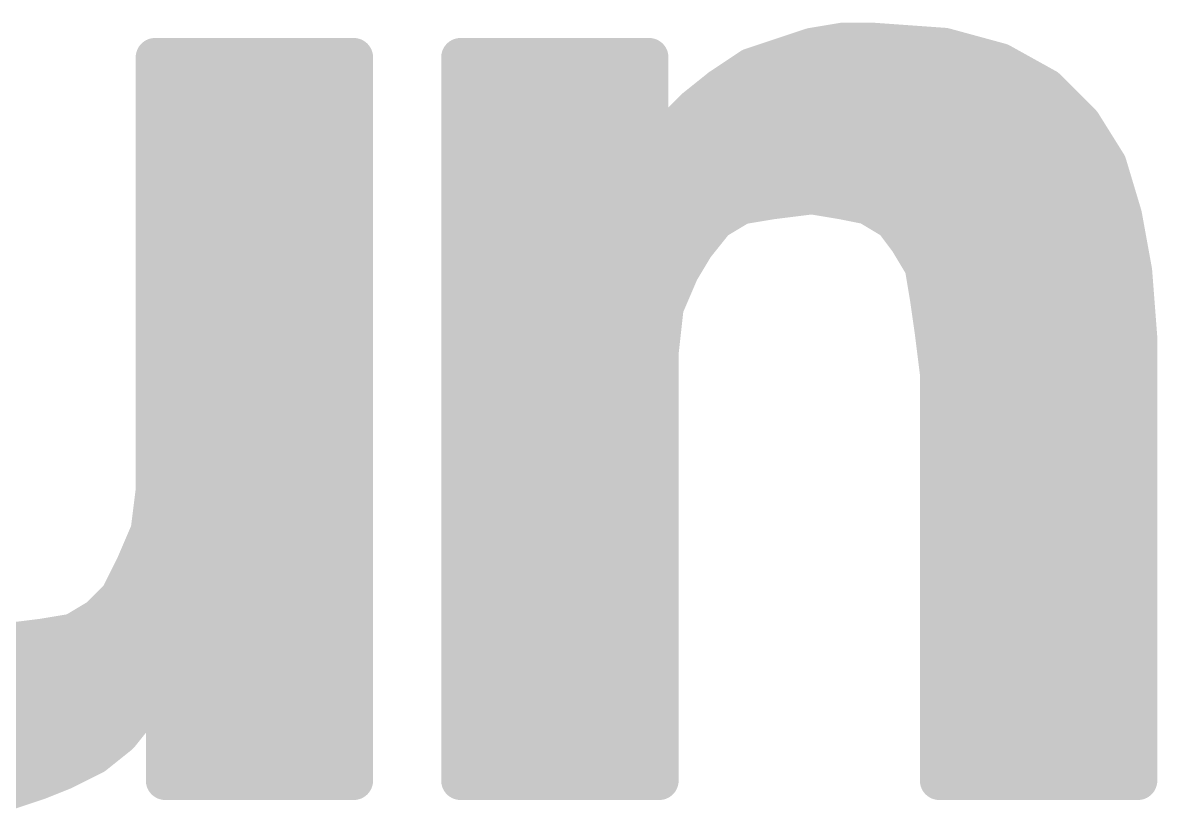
# Model space of a CAD drawing. Extents: x -39 to 68, y -22 to 43.
# Drawn here: x 16.963 to 19.191, y 38.718 to 40.274 of the extents above; entities that cross this region are included whole.
import ezdxf

# ---------------------------------------------------------------- set-up
doc = ezdxf.new("R2010")
doc.units = 0
doc.layers.add('21', color=41, linetype='CONTINUOUS')

msp = doc.modelspace()

# ---------------------------------------------------------------- linework, layer by layer
at = {"layer": '21', "const_width": 0.0762}
for points in [[(18.4532, 40.206), (18.5132, 40.226)], [(18.5132, 40.226), (18.5732, 40.236)], [(18.5588, 40.2336), (18.6668, 40.2336)], [(18.5732, 40.236), (18.6332, 40.236)], [(18.6332, 40.236), (18.7732, 40.226)], [(18.7732, 40.226), (18.8832, 40.196)], [(17.2232, 39.356), (17.2232, 40.206)], [(17.2232, 40.206), (17.6132, 40.206)], [(17.6132, 40.206), (17.6132, 38.966)], [(17.8232, 40.206), (18.1932, 40.206)], [(17.8232, 40.026), (17.8232, 40.206)], [(18.1932, 40.206), (18.1932, 40.006)], [(18.3932, 40.186), (18.4532, 40.206)], [(18.3332, 40.146), (18.3932, 40.186)], [(18.8832, 40.196), (18.9732, 40.146)], [(17.2232, 40.1574), (17.6132, 40.1574)], [(17.8232, 40.1574), (18.1932, 40.1574)], [(18.2832, 40.106), (18.3332, 40.146)], [(18.3503, 40.1574), (18.9527, 40.1574)], [(18.9732, 40.146), (19.0432, 40.076)], [(18.2432, 40.066), (18.2832, 40.106)], [(17.2232, 40.0812), (17.6132, 40.0812)], [(17.8232, 40.0812), (18.1932, 40.0812)], [(18.2584, 40.0812), (19.038, 40.0812)], [(19.0432, 40.076), (19.0932, 39.996)], [(18.2032, 40.006), (18.2432, 40.066)], [(17.8232, 38.786), (17.8232, 40.026)], [(17.2232, 40.005), (17.6132, 40.005)], [(17.8232, 40.005), (19.0876, 40.005)], [(18.1932, 40.006), (18.2032, 40.006)], [(19.0932, 39.996), (19.1232, 39.896)], [(18.5132, 39.936), (18.4332, 39.926)], [(18.5732, 39.926), (18.5132, 39.936)], [(17.2232, 39.9288), (17.6132, 39.9288)], [(17.8232, 39.9288), (18.4556, 39.9288)], [(18.3732, 39.916), (18.3232, 39.886)], [(18.4332, 39.926), (18.3732, 39.916)], [(18.5564, 39.9288), (19.1134, 39.9288)], [(18.6232, 39.916), (18.5732, 39.926)], [(18.6732, 39.886), (18.6232, 39.916)], [(19.1232, 39.896), (19.1432, 39.786)], [(18.3232, 39.886), (18.2832, 39.836)], [(18.7032, 39.846), (18.6732, 39.886)], [(17.2232, 39.8526), (17.6132, 39.8526)], [(17.8232, 39.8526), (18.2965, 39.8526)], [(18.6983, 39.8526), (19.1311, 39.8526)], [(18.7332, 39.796), (18.7032, 39.846)], [(18.2832, 39.836), (18.2532, 39.786)], [(18.2532, 39.786), (18.2232, 39.716)], [(18.7432, 39.736), (18.7332, 39.796)], [(19.1432, 39.786), (19.1532, 39.656)], [(17.2232, 39.7764), (17.6132, 39.7764)], [(17.8232, 39.7764), (18.2491, 39.7764)], [(18.7365, 39.7764), (19.1439, 39.7764)], [(18.7532, 39.666), (18.7432, 39.736)], [(18.2232, 39.716), (18.2132, 39.626)], [(17.2232, 39.7002), (17.6132, 39.7002)], [(17.8232, 39.7002), (18.2214, 39.7002)], [(18.7483, 39.7002), (19.1498, 39.7002)], [(18.7632, 39.586), (18.7532, 39.666)], [(19.1532, 39.656), (19.1532, 38.786)], [(17.2232, 39.624), (17.6132, 39.624)], [(17.8232, 39.624), (18.2132, 39.624)], [(18.2132, 39.626), (18.2132, 38.786)], [(18.7584, 39.624), (19.1532, 39.624)], [(18.7632, 38.786), (18.7632, 39.586)], [(17.2232, 39.5478), (17.6132, 39.5478)], [(17.8232, 39.5478), (18.2132, 39.5478)], [(18.7632, 39.5478), (19.1532, 39.5478)], [(17.2232, 39.4716), (17.6132, 39.4716)], [(17.8232, 39.4716), (18.2132, 39.4716)], [(18.7632, 39.4716), (19.1532, 39.4716)], [(17.2232, 39.3954), (17.6132, 39.3954)], [(17.8232, 39.3954), (18.2132, 39.3954)], [(18.7632, 39.3954), (19.1532, 39.3954)], [(17.2132, 39.276), (17.2232, 39.356)], [(17.2186, 39.3192), (17.6132, 39.3192)], [(17.8232, 39.3192), (18.2132, 39.3192)], [(18.7632, 39.3192), (19.1532, 39.3192)], [(17.1832, 39.206), (17.2132, 39.276)], [(17.1991, 39.243), (17.6132, 39.243)], [(17.8232, 39.243), (18.2132, 39.243)], [(18.7632, 39.243), (19.1532, 39.243)], [(17.1532, 39.146), (17.1832, 39.206)], [(17.1636, 39.1668), (17.6132, 39.1668)], [(17.8232, 39.1668), (18.2132, 39.1668)], [(18.7632, 39.1668), (19.1532, 39.1668)], [(17.1132, 39.106), (17.1532, 39.146)], [(17.0632, 39.076), (17.1132, 39.106)], [(17.0875, 39.0906), (17.6132, 39.0906)], [(17.8232, 39.0906), (18.2132, 39.0906)], [(18.7632, 39.0906), (19.1532, 39.0906)], [(16.9232, 39.056), (17.0032, 39.066)], [(17.0032, 39.066), (17.0632, 39.076)], [(16.3377, 39.0144), (17.6132, 39.0144)], [(17.8232, 39.0144), (18.2132, 39.0144)], [(18.7632, 39.0144), (19.1532, 39.0144)], [(17.2332, 38.986), (17.1932, 38.926)], [(17.2432, 38.986), (17.2332, 38.986)], [(17.2432, 38.786), (17.2432, 38.986)], [(17.6132, 38.966), (17.6132, 38.786)], [(16.3753, 38.9382), (17.2013, 38.9382)], [(17.2432, 38.9382), (17.6132, 38.9382)], [(17.8232, 38.9382), (18.2132, 38.9382)], [(18.7632, 38.9382), (19.1532, 38.9382)], [(17.1932, 38.926), (17.1532, 38.876)], [(17.1532, 38.876), (17.1032, 38.836)], [(16.4445, 38.862), (17.1357, 38.862)], [(17.2432, 38.862), (17.6132, 38.862)], [(17.8232, 38.862), (18.2132, 38.862)], [(18.7632, 38.862), (19.1532, 38.862)], [(17.1032, 38.836), (17.0432, 38.806)], [(17.0432, 38.806), (16.9932, 38.786)], [(16.5813, 38.7858), (16.9926, 38.7858)], [(16.9932, 38.786), (16.9332, 38.766)], [(17.6132, 38.786), (17.2432, 38.786)], [(18.2132, 38.786), (17.8232, 38.786)], [(19.1532, 38.786), (18.7632, 38.786)], [(16.9332, 38.766), (16.8632, 38.756)]]:
    msp.add_lwpolyline(points, dxfattribs=at)
at = {"layer": '21', "const_width": 0.0381}
for points in [[(18.5101, 40.2448, 1), (18.5163, 40.2072)], [(18.5192, 40.2079, 1), (18.5072, 40.2441)], [(18.5588, 40.2527, 1), (18.5588, 40.2146)], [(18.5732, 40.2551, 1), (18.5732, 40.217)], [(18.5763, 40.2172, 1), (18.5701, 40.2548)], [(18.6346, 40.255, 1), (18.6318, 40.217)], [(18.6332, 40.217, 1), (18.6332, 40.2551)], [(18.6668, 40.2146, 1), (18.6668, 40.2527)], [(18.7782, 40.2444, 1), (18.7682, 40.2076)], [(18.7718, 40.207, 1), (18.7746, 40.245)], [(17.2232, 40.2251, 1), (17.2232, 40.187)], [(17.2423, 40.206, 1), (17.2042, 40.206)], [(17.6322, 40.206, 1), (17.5941, 40.206)], [(17.6132, 40.187, 1), (17.6132, 40.2251)], [(17.8422, 40.206, 1), (17.8041, 40.206)], [(17.8232, 40.2251, 1), (17.8232, 40.187)], [(18.2123, 40.206, 1), (18.1742, 40.206)], [(18.1932, 40.187, 1), (18.1932, 40.2251)], [(18.4472, 40.2241, 1), (18.4592, 40.1879)], [(18.4592, 40.1879, 1), (18.4472, 40.2241)], [(18.3872, 40.2041, 1), (18.3992, 40.1679)], [(18.4038, 40.1701, 1), (18.3826, 40.2019)], [(18.8925, 40.2127, 1), (18.8739, 40.1793)], [(18.8782, 40.1776, 1), (18.8882, 40.2144)], [(17.2232, 40.1765, 1), (17.2232, 40.1384)], [(17.6132, 40.1384, 1), (17.6132, 40.1765)], [(17.8232, 40.1765, 1), (17.8232, 40.1384)], [(18.1932, 40.1384, 1), (18.1932, 40.1765)], [(18.3226, 40.1619, 1), (18.3438, 40.1301)], [(18.3451, 40.1311, 1), (18.3213, 40.1609)], [(18.3503, 40.1765, 1), (18.3503, 40.1384)], [(18.9527, 40.1384, 1), (18.9527, 40.1765)], [(18.9867, 40.1595, 1), (18.9597, 40.1325)], [(18.9639, 40.1293, 1), (18.9825, 40.1627)], [(18.2713, 40.1209, 1), (18.2951, 40.0911)], [(18.2967, 40.0925, 1), (18.2697, 40.1195)], [(17.2232, 40.1003, 1), (17.2232, 40.0622)], [(17.6132, 40.0622, 1), (17.6132, 40.1003)], [(17.8232, 40.1003, 1), (17.8232, 40.0622)], [(18.1932, 40.0622, 1), (18.1932, 40.1003)], [(18.2584, 40.1003, 1), (18.2584, 40.0622)], [(19.0594, 40.0861, 1), (19.027, 40.0659)], [(19.0297, 40.0625, 1), (19.0567, 40.0895)], [(19.038, 40.0622, 1), (19.038, 40.1003)], [(18.2297, 40.0795, 1), (18.2567, 40.0525)], [(18.2591, 40.0554, 1), (18.2273, 40.0766)], [(17.8422, 40.026, 1), (17.8041, 40.026)], [(17.2232, 40.0241, 1), (17.2232, 39.986)], [(17.6132, 39.986, 1), (17.6132, 40.0241)], [(17.8041, 40.026, 1), (17.8422, 40.026)], [(17.8232, 40.0241, 1), (17.8232, 39.986)], [(18.1932, 40.0251, 1), (18.1932, 39.987)], [(18.2032, 39.987, 1), (18.2032, 40.0251)], [(19.0876, 39.986, 1), (19.0876, 40.0241)], [(18.1742, 40.006, 1), (18.2123, 40.006)], [(18.1873, 40.0166, 1), (18.2191, 39.9954)], [(19.1114, 40.0015, 1), (19.075, 39.9905)], [(19.077, 39.9859, 1), (19.1094, 40.0061)], [(18.5163, 39.9548, 1), (18.5101, 39.9172)], [(18.5156, 39.9171, 1), (18.5108, 39.9549)], [(17.2232, 39.9479, 1), (17.2232, 39.9098)], [(17.6132, 39.9098, 1), (17.6132, 39.9479)], [(17.8232, 39.9479, 1), (17.8232, 39.9098)], [(18.3701, 39.9348, 1), (18.3763, 39.8972)], [(18.383, 39.8997, 1), (18.3634, 39.9323)], [(18.4308, 39.9449, 1), (18.4356, 39.9071)], [(18.4363, 39.9072, 1), (18.4301, 39.9448)], [(18.4556, 39.9098, 1), (18.4556, 39.9479)], [(18.5564, 39.9479, 1), (18.5564, 39.9098)], [(18.5769, 39.9447, 1), (18.5695, 39.9073)], [(18.5701, 39.9072, 1), (18.5763, 39.9448)], [(18.633, 39.9323, 1), (18.6134, 39.8997)], [(18.6195, 39.8973, 1), (18.6269, 39.9347)], [(19.1134, 39.9098, 1), (19.1134, 39.9479)], [(19.1419, 39.8994, 1), (19.1045, 39.8926)], [(18.3134, 39.9023, 1), (18.333, 39.8697)], [(18.3381, 39.8741, 1), (18.3083, 39.8979)], [(18.6884, 39.8974, 1), (18.658, 39.8746)], [(18.6634, 39.8697, 1), (18.683, 39.9023)], [(19.105, 39.8905, 1), (19.1414, 39.9015)], [(17.2232, 39.8717, 1), (17.2232, 39.8336)], [(17.6132, 39.8336, 1), (17.6132, 39.8717)], [(17.8232, 39.8717, 1), (17.8232, 39.8336)], [(18.2965, 39.8336, 1), (18.2965, 39.8717)], [(18.6983, 39.8717, 1), (18.6983, 39.8336)], [(18.7195, 39.8558, 1), (18.6869, 39.8362)], [(19.1311, 39.8336, 1), (19.1311, 39.8717)], [(18.2683, 39.8479, 1), (18.2981, 39.8241)], [(18.2995, 39.8262, 1), (18.2669, 39.8458)], [(18.688, 39.8346, 1), (18.7184, 39.8574)], [(18.2707, 39.7785, 1), (18.2357, 39.7935)], [(18.752, 39.7991, 1), (18.7144, 39.7929)], [(18.7169, 39.7862, 1), (18.7495, 39.8058)], [(19.1622, 39.7875, 1), (19.1242, 39.7845)], [(17.2232, 39.7955, 1), (17.2232, 39.7574)], [(17.6132, 39.7574, 1), (17.6132, 39.7955)], [(17.8232, 39.7955, 1), (17.8232, 39.7574)], [(18.2369, 39.7958, 1), (18.2695, 39.7762)], [(18.2491, 39.7574, 1), (18.2491, 39.7955)], [(18.7365, 39.7955, 1), (18.7365, 39.7574)], [(19.1245, 39.7826, 1), (19.1619, 39.7894)], [(19.1439, 39.7574, 1), (19.1439, 39.7955)], [(18.7621, 39.7387, 1), (18.7243, 39.7333)], [(18.2421, 39.7139, 1), (18.2043, 39.7181)], [(18.7244, 39.7329, 1), (18.762, 39.7391)], [(17.2232, 39.7193, 1), (17.2232, 39.6812)], [(17.6132, 39.6812, 1), (17.6132, 39.7193)], [(17.8232, 39.7193, 1), (17.8232, 39.6812)], [(18.2057, 39.7235, 1), (18.2407, 39.7085)], [(18.2214, 39.6812, 1), (18.2214, 39.7193)], [(18.7483, 39.7193, 1), (18.7483, 39.6812)], [(19.1498, 39.6812, 1), (19.1498, 39.7193)], [(18.7721, 39.6684, 1), (18.7343, 39.6636)], [(18.7343, 39.6633, 1), (18.7721, 39.6687)], [(19.1723, 39.656, 1), (19.1342, 39.656)], [(17.2232, 39.6431, 1), (17.2232, 39.605)], [(17.6132, 39.605, 1), (17.6132, 39.6431)], [(17.8232, 39.6431, 1), (17.8232, 39.605)], [(18.2323, 39.626, 1), (18.1942, 39.626)], [(18.2132, 39.605, 1), (18.2132, 39.6431)], [(18.7584, 39.6431, 1), (18.7584, 39.605)], [(19.1342, 39.6545, 1), (19.1722, 39.6575)], [(19.1532, 39.605, 1), (19.1532, 39.6431)], [(18.1943, 39.6281, 1), (18.2321, 39.6239)], [(18.7823, 39.586, 1), (18.7442, 39.586)], [(18.7443, 39.5836, 1), (18.7821, 39.5884)], [(17.2232, 39.5669, 1), (17.2232, 39.5288)], [(17.6132, 39.5288, 1), (17.6132, 39.5669)], [(17.8232, 39.5669, 1), (17.8232, 39.5288)], [(18.2132, 39.5288, 1), (18.2132, 39.5669)], [(18.7632, 39.5669, 1), (18.7632, 39.5288)], [(19.1532, 39.5288, 1), (19.1532, 39.5669)], [(17.2232, 39.4907, 1), (17.2232, 39.4526)], [(17.6132, 39.4526, 1), (17.6132, 39.4907)], [(17.8232, 39.4907, 1), (17.8232, 39.4526)], [(18.2132, 39.4526, 1), (18.2132, 39.4907)], [(18.7632, 39.4907, 1), (18.7632, 39.4526)], [(19.1532, 39.4526, 1), (19.1532, 39.4907)], [(17.2232, 39.4145, 1), (17.2232, 39.3764)], [(17.6132, 39.3764, 1), (17.6132, 39.4145)], [(17.8232, 39.4145, 1), (17.8232, 39.3764)], [(18.2132, 39.3764, 1), (18.2132, 39.4145)], [(18.7632, 39.4145, 1), (18.7632, 39.3764)], [(19.1532, 39.3764, 1), (19.1532, 39.4145)], [(17.2421, 39.3536, 1), (17.2043, 39.3584)], [(17.2042, 39.356, 1), (17.2423, 39.356)], [(17.2186, 39.3383, 1), (17.2186, 39.3002)], [(17.6132, 39.3002, 1), (17.6132, 39.3383)], [(17.8232, 39.3383, 1), (17.8232, 39.3002)], [(18.2132, 39.3002, 1), (18.2132, 39.3383)], [(18.7632, 39.3383, 1), (18.7632, 39.3002)], [(19.1532, 39.3002, 1), (19.1532, 39.3383)], [(17.2307, 39.2685, 1), (17.1957, 39.2835)], [(17.1943, 39.2784, 1), (17.2321, 39.2736)], [(17.1991, 39.2621, 1), (17.1991, 39.224)], [(17.6132, 39.224, 1), (17.6132, 39.2621)], [(17.8232, 39.2621, 1), (17.8232, 39.224)], [(18.2132, 39.224, 1), (18.2132, 39.2621)], [(18.7632, 39.2621, 1), (18.7632, 39.224)], [(19.1532, 39.224, 1), (19.1532, 39.2621)], [(17.2002, 39.1975, 1), (17.1662, 39.2145)], [(17.1657, 39.2135, 1), (17.2007, 39.1985)], [(17.1636, 39.1859, 1), (17.1636, 39.1478)], [(17.6132, 39.1478, 1), (17.6132, 39.1859)], [(17.8232, 39.1859, 1), (17.8232, 39.1478)], [(18.2132, 39.1478, 1), (18.2132, 39.1859)], [(18.7632, 39.1859, 1), (18.7632, 39.1478)], [(19.1532, 39.1478, 1), (19.1532, 39.1859)], [(17.1362, 39.1545, 1), (17.1702, 39.1375)], [(17.1667, 39.1325, 1), (17.1397, 39.1595)], [(17.0875, 39.1097, 1), (17.0875, 39.0716)], [(17.0997, 39.1195, 1), (17.1267, 39.0925)], [(17.123, 39.0897, 1), (17.1034, 39.1223)], [(17.6132, 39.0716, 1), (17.6132, 39.1097)], [(17.8232, 39.1097, 1), (17.8232, 39.0716)], [(18.2132, 39.0716, 1), (18.2132, 39.1097)], [(18.7632, 39.1097, 1), (18.7632, 39.0716)], [(19.1532, 39.0716, 1), (19.1532, 39.1097)], [(17.0056, 39.0471, 1), (17.0008, 39.0849)], [(17.0534, 39.0923, 1), (17.073, 39.0597)], [(17.0663, 39.0572, 1), (17.0601, 39.0948)], [(17.0001, 39.0848, 1), (17.0063, 39.0472)], [(17.6132, 38.9954, 1), (17.6132, 39.0335)], [(17.8232, 39.0335, 1), (17.8232, 38.9954)], [(18.2132, 38.9954, 1), (18.2132, 39.0335)], [(18.7632, 39.0335, 1), (18.7632, 38.9954)], [(19.1532, 38.9954, 1), (19.1532, 39.0335)], [(17.2332, 39.0051, 1), (17.2332, 38.967)], [(17.2491, 38.9754, 1), (17.2173, 38.9966)], [(17.2623, 38.986, 1), (17.2242, 38.986)], [(17.2432, 38.967, 1), (17.2432, 39.0051)], [(17.6322, 38.966, 1), (17.5941, 38.966)], [(17.2013, 38.9192, 1), (17.2013, 38.9573)], [(17.2432, 38.9573, 1), (17.2432, 38.9192)], [(17.5941, 38.966, 1), (17.6322, 38.966)], [(17.6132, 38.9192, 1), (17.6132, 38.9573)], [(17.8232, 38.9573, 1), (17.8232, 38.9192)], [(18.2132, 38.9192, 1), (18.2132, 38.9573)], [(18.7632, 38.9573, 1), (18.7632, 38.9192)], [(19.1532, 38.9192, 1), (19.1532, 38.9573)], [(17.1773, 38.9366, 1), (17.2091, 38.9154)], [(17.2081, 38.9141, 1), (17.1783, 38.9379)], [(17.1383, 38.8879, 1), (17.1681, 38.8641)], [(17.1651, 38.8611, 1), (17.1413, 38.8909)], [(17.1357, 38.843, 1), (17.1357, 38.8811)], [(17.2432, 38.8811, 1), (17.2432, 38.843)], [(17.6132, 38.843, 1), (17.6132, 38.8811)], [(17.8232, 38.8811, 1), (17.8232, 38.843)], [(18.2132, 38.843, 1), (18.2132, 38.8811)], [(18.7632, 38.8811, 1), (18.7632, 38.843)], [(19.1532, 38.843, 1), (19.1532, 38.8811)], [(17.0913, 38.8509, 1), (17.1151, 38.8211)], [(17.1117, 38.819, 1), (17.0947, 38.853)], [(17.0347, 38.823, 1), (17.0517, 38.789)], [(17.0503, 38.7883, 1), (17.0361, 38.8237)], [(16.9861, 38.8037, 1), (17.0003, 38.7683)], [(16.9992, 38.7679, 1), (16.9872, 38.8041)], [(16.9926, 38.7668, 1), (16.9926, 38.8049)], [(17.2432, 38.8051, 1), (17.2432, 38.767)], [(17.6132, 38.767, 1), (17.6132, 38.8051)], [(17.8232, 38.8051, 1), (17.8232, 38.767)], [(18.2132, 38.767, 1), (18.2132, 38.8051)], [(18.7632, 38.8051, 1), (18.7632, 38.767)], [(19.1532, 38.767, 1), (19.1532, 38.8051)], [(16.9359, 38.7471, 1), (16.9305, 38.7849)], [(17.2242, 38.786, 1), (17.2623, 38.786)], [(17.5941, 38.786, 1), (17.6322, 38.786)], [(17.8041, 38.786, 1), (17.8422, 38.786)], [(18.1942, 38.786, 1), (18.2323, 38.786)], [(18.7442, 38.786, 1), (18.7823, 38.786)], [(19.1342, 38.786, 1), (19.1723, 38.786)]]:
    msp.add_lwpolyline(points, format="xyb", dxfattribs=at)

doc.saveas('drawing.dxf')
